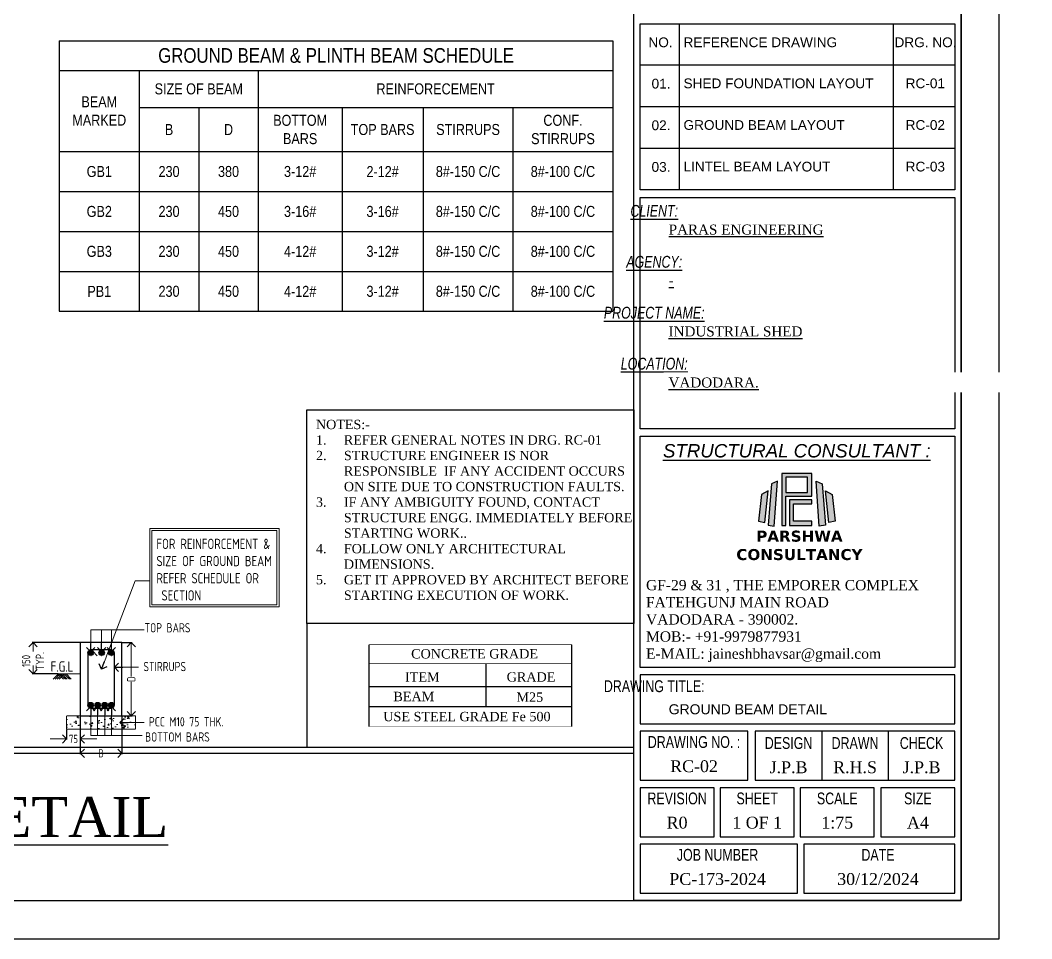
# Model space of a CAD drawing. Header units: millimetres. Extents: x 3470347 to 5996549, y -3470518 to 17149644.
# Drawn here: x 4754315 to 4809460, y 6774353 to 6824449 of the extents above; entities that cross this region are included whole.
import ezdxf

# ---------------------------------------------------------------- set-up
doc = ezdxf.new("R2010")
doc.units = ezdxf.units.MM
doc.header["$MEASUREMENT"] = 0
doc.header["$PDMODE"] = 35
doc.header["$PDSIZE"] = -5
doc.linetypes.add('HIDDEN', pattern=[0.375, 0.25, -0.125])
doc.layers.get('0').update_dxf_attribs({"linetype": 'CONTINUOUS', "lineweight": 25})
doc.layers.get('DEFPOINTS').update_dxf_attribs({"linetype": 'CONTINUOUS', "lineweight": 25})
for name, color, linetype in [('GB PB', 1, 'CONTINUOUS'), ('Grid', 44, 'CONTINUOUS'), ('see level', 2, 'CONTINUOUS'), ('STR TEX', 4, 'CONTINUOUS')]:
    doc.layers.add(name, color=color, linetype=linetype)
for name, color, linetype, lineweight in [('rDIMension', 1, 'CONTINUOUS', 18), ('rPCC DASH', 9, 'HIDDEN', 15), ('rRCC 1', 3, 'CONTINUOUS', 25), ('rREINF 1', 1, 'CONTINUOUS', 25), ('rREINF 2', 4, 'CONTINUOUS', 25), ('rTEXT 3', 255, 'CONTINUOUS', 20), ('SHEET', 7, 'CONTINUOUS', 15)]:
    doc.layers.add(name, color=color, linetype=linetype, lineweight=lineweight)
doc.styles.add('Aerial', font='times.ttf')
doc.styles.add('Arial', font='arial.ttf', dxfattribs={"height": 0.2})
doc.styles.add('ARIAL NARROW', font='ARIALN.TTF')
doc.styles.add('DIM', font='geniso.shx', dxfattribs={"width": 0.85})
doc.styles.add('JAINIL', font='times.ttf')
doc.styles.get("Standard").update_dxf_attribs({"font": ''})
doc.styles.add('TEXT3', font='geniso.shx')
doc.styles.add('TEXT3 0.75NA', font='geniso.shx', dxfattribs={"width": 0.75})
doc.styles.get('Standard').set_extended_font_data('AR CENA')
doc.dimstyles.new('ST-50', dxfattribs={"dimscale": 100, "dimtxt": 2.5, "dimasz": 2, "dimexe": 0.18, "dimexo": 0.0625, "dimgap": 0.2, "dimtad": 0, "dimdec": 0, "dimlfac": 0.5, "dimzin": 0, "dimdsep": 46, "dimtxsty": 'DIM', "dimblk": 'OPEN90', "dimcen": 0.09, "dimclrd": 256, "dimclrt": 7, "dimadec": 0, "dimazin": 0, "dimtfac": 1, "dimtdec": 0, "dimtofl": 0, "dimtmove": 0, "dimatfit": 3, "dimldrblk": 'OPEN90', "dimfxl": 1, "dimtolj": 1, "dimtzin": 0, "dimlwd": -1, "dimarcsym": 0})

# ---------------------------------------------------------------- blocks, each defined once
blk = doc.blocks.new('*T1283')
at = {"layer": 'see level', "color": 0, "linetype": 'ByBlock', "lineweight": -2}
for p, q in [((0, 0), (30190, 0)), ((0, 0), (0, -6046)), ((30190, 0), (30190, -14757)), ((0, -1615), (30190, -1615)), ((4367, -1615), (4367, -14757)), ((10850, -1615), (10850, -14757)), ((4367, -3643), (30190, -3643)), ((7609, -3643), (7609, -14757)), ((15418, -3643), (15418, -14757)), ((19842, -3643), (19842, -14757)), ((24736, -3643), (24736, -14757)), ((0, -6046), (30190, -6046)), ((0, -6046), (0, -14757)), ((0, -8224), (30190, -8224)), ((0, -10401), (30190, -10401)), ((0, -12579), (30190, -12579)), ((0, -14757), (30190, -14757))]:
    blk.add_line(p, q, dxfattribs=at)
at = {"layer": 'see level', "color": 0, "linetype": 'ByBlock', "attachment_point": 5, "style": 'ARIAL NARROW'}
for s, insert, char_height, width in [('GROUND BEAM & PLINTH BEAM SCHEDULE', (15095, -807), 800, 29762.28), ('SIZE OF BEAM', (7609, -2629), 600, 6055.86), ('REINFORECEMENT', (20520, -2629), 600, 18911.92), ('BEAM MARKED', (2184, -3830), 600, 3939.74), ('BOTTOM BARS', (13134, -4844), 600, 4140.67), ('CONF. STIRRUPS', (27463, -4844), 600, 5025.97), ('B', (5988, -4844), 600, 2814.24), ('D', (9230, -4844), 600, 2814.24), ('TOP BARS', (17630, -4844), 600, 3996.6), ('STIRRUPS', (22289, -4844), 600, 4466.52), ('GB1', (2184, -7135), 600, 3939.74), ('230', (5988, -7135), 600, 2814.24), ('380', (9230, -7135), 600, 2814.24), ('3-12#', (13134, -7135), 600, 4140.67), ('2-12#', (17630, -7135), 600, 3996.6), ('8#-150 C/C', (22289, -7135), 600, 4466.52), ('8#-100 C/C', (27463, -7135), 600, 5025.97), ('GB2', (2184, -9313), 600, 3939.74), ('230', (5988, -9313), 600, 2814.24), ('450', (9230, -9313), 600, 2814.24), ('3-16#', (13134, -9313), 600, 4140.67), ('3-16#', (17630, -9313), 600, 3996.6), ('8#-150 C/C', (22289, -9313), 600, 4466.52), ('8#-100 C/C', (27463, -9313), 600, 5025.97), ('GB3', (2184, -11490), 600, 3939.74), ('230', (5988, -11490), 600, 2814.24), ('450', (9230, -11490), 600, 2814.24), ('4-12#', (13134, -11490), 600, 4140.67), ('3-12#', (17630, -11490), 600, 3996.6), ('8#-150 C/C', (22289, -11490), 600, 4466.52), ('8#-100 C/C', (27463, -11490), 600, 5025.97), ('PB1', (2184, -13668), 600, 3939.74), ('230', (5988, -13668), 600, 2814.24), ('450', (9230, -13668), 600, 2814.24), ('4-12#', (13134, -13668), 600, 4140.67), ('3-12#', (17630, -13668), 600, 3996.6), ('8#-150 C/C', (22289, -13668), 600, 4466.52), ('8#-100 C/C', (27463, -13668), 600, 5025.97)]:
    blk.add_mtext(s, dxfattribs=dict(at, insert=insert, char_height=char_height, width=width))
blk = doc.blocks.new('Q')
at = {"linetype": 'Continuous', "ltscale": 0.5}
h = blk.add_hatch(color=152, dxfattribs=at)
h.dxf.hatch_style = 1
h.paths.add_polyline_path([(9.79, 19.18), (9.79, 9.76), (10.5, 9.76), (10.5, 15.05), (15.19, 15.05), (15.19, 19.18)])
h.paths.add_polyline_path([(10.5, 18.5), (10.5, 15.72), (14.45, 15.72), (14.45, 18.5)], flags=16)
h = blk.add_hatch(color=10, dxfattribs=at)
h.dxf.hatch_style = 1
h.paths.add_polyline_path([(7.87, 17.31), (7.27, 9.83), (8.41, 9.62), (8.96, 17.82)])
h.paths.add_polyline_path([(17.1, 17.31), (17.7, 9.83), (16.56, 9.62), (16.01, 17.82)])
h = blk.add_hatch(color=152, dxfattribs=at)
h.dxf.hatch_style = 1
h.paths.add_polyline_path([(6.07, 15.37), (5.53, 10.52), (6.67, 10.29), (7.27, 16.02)])
h.paths.add_polyline_path([(18.9, 15.37), (19.44, 10.52), (18.3, 10.29), (17.7, 16.02)])
h = blk.add_hatch(color=152, dxfattribs=at)
h.dxf.hatch_style = 1
h.paths.add_polyline_path([(11.15, 14.43), (11.15, 9.76), (15.19, 9.76), (15.19, 10.52), (11.87, 10.52), (11.87, 13.69), (15.19, 13.69), (15.19, 14.43)])
at = {"color": 152, "linetype": 'Continuous'}
for points in [[(9.79, 19.18), (9.79, 9.76), (10.5, 9.76), (10.5, 15.05), (15.19, 15.05), (15.19, 19.18), (9.79, 19.18)], [(10.5, 18.5), (10.5, 15.72), (14.45, 15.72), (14.45, 18.5), (10.5, 18.5)], [(6.07, 15.37), (5.53, 10.52), (6.67, 10.29), (7.27, 16.02), (6.07, 15.37)], [(18.9, 15.37), (19.44, 10.52), (18.3, 10.29), (17.7, 16.02), (18.9, 15.37)], [(11.15, 14.43), (11.15, 9.76), (15.19, 9.76), (15.19, 10.52), (11.87, 10.52), (11.87, 13.69), (15.19, 13.69), (15.19, 14.43), (11.15, 14.43)]]:
    blk.add_lwpolyline(points, dxfattribs=at)
at = {"color": 10, "linetype": 'Continuous'}
for points in [[(7.87, 17.31), (7.27, 9.83), (8.41, 9.62), (8.96, 17.82), (7.87, 17.31)], [(17.1, 17.31), (17.7, 9.83), (16.56, 9.62), (16.01, 17.82), (17.1, 17.31)]]:
    blk.add_lwpolyline(points, dxfattribs=at)
at = {"linetype": 'Continuous', "insert": (1.32, 8.82), "char_height": 2, "attachment_point": 1}
blk.add_mtext_dynamic_manual_height_columns('\\pxqc;{\\fVerdana|b1|i0|c0|p34;\\C152;PARSHWA\\PCONSULTANCY }', width=23.282, gutter_width=1, heights=[6.3], dxfattribs=at)
blk = doc.blocks.new('_Open90')
at = {"color": 0, "linetype": 'ByBlock', "lineweight": -2}
for p, q in [((0, 0), (-1, 0)), ((-0.5, 0.5), (0, 0)), ((0, 0), (-0.5, -0.5))]:
    blk.add_line(p, q, dxfattribs=at)
blk = doc.blocks.new('*D68')
at = {"layer": 'DEFPOINTS', "color": 0}
for p in [(-64250, -1385883), (-63240, -1385883), (-63240, -1386796)]:
    blk.add_point(p, dxfattribs=at)
at = {"layer": 'rDIMension', "color": 0, "linetype": 'ByBlock', "lineweight": -2}
for p, q in [((-64250, -1385889), (-64250, -1386814)), ((-63240, -1385889), (-63240, -1386814))]:
    blk.add_line(p, q, dxfattribs=at)
at = {"layer": 'rDIMension', "linetype": 'ByBlock'}
for p, q in [((-64050, -1386796), (-63808, -1386796)), ((-63440, -1386796), (-63683, -1386796))]:
    blk.add_line(p, q, dxfattribs=at)
at = {"layer": 'rDIMension', "xscale": 200, "yscale": 200, "zscale": 200, "rotation": 180}
blk.add_blockref('_Open90', (-64250, -1386796), dxfattribs=at)
at = {"layer": 'rDIMension', "xscale": 200, "yscale": 200, "zscale": 200}
blk.add_blockref('_Open90', (-63240, -1386796), dxfattribs=at)
at = {"layer": 'rDIMension', "color": 7, "insert": (-63745, -1386796), "char_height": 200, "attachment_point": 5, "style": 'DIM'}
blk.add_mtext('\\A1;B', dxfattribs=at)
blk = doc.blocks.new('*D69')
at = {"layer": 'DEFPOINTS', "color": 0}
for p in [(-63240, -1384109), (-63013, -1384109), (-63240, -1385883)]:
    blk.add_point(p, dxfattribs=at)
at = {"layer": 'rDIMension', "color": 0, "linetype": 'ByBlock', "lineweight": -2}
for p, q in [((-63234, -1384109), (-62995, -1384109)), ((-63234, -1385883), (-62995, -1385883))]:
    blk.add_line(p, q, dxfattribs=at)
at = {"layer": 'rDIMension', "linetype": 'ByBlock'}
for p, q in [((-63013, -1384309), (-63013, -1384933)), ((-63013, -1385683), (-63013, -1385058))]:
    blk.add_line(p, q, dxfattribs=at)
at = {"layer": 'rDIMension', "xscale": 200, "yscale": 200, "zscale": 200}
for p, rotation in [((-63013, -1384109), 90), ((-63013, -1385883), 270)]:
    blk.add_blockref('_Open90', p, dxfattribs=dict(at, rotation=rotation))
at = {"layer": 'rDIMension', "color": 7, "insert": (-63013, -1384996), "char_height": 200, "attachment_point": 5, "rotation": 90, "style": 'DIM'}
blk.add_mtext('\\A1;D', dxfattribs=at)
blk = doc.blocks.new('*D70')
at = {"layer": 'DEFPOINTS', "color": 0}
for p in [(-65396, -1384109), (-64250, -1384109), (-64782, -1384866)]:
    blk.add_point(p, dxfattribs=at)
at = {"layer": 'rDIMension', "color": 0, "linetype": 'ByBlock', "lineweight": -2}
for p, q in [((-64256, -1384109), (-65414, -1384109)), ((-64788, -1384866), (-65414, -1384866))]:
    blk.add_line(p, q, dxfattribs=at)
at = {"layer": 'rDIMension', "linetype": 'ByBlock'}
for p, q in [((-65396, -1384309), (-65396, -1384323)), ((-65396, -1384666), (-65396, -1384788))]:
    blk.add_line(p, q, dxfattribs=at)
at = {"layer": 'rDIMension', "xscale": 200, "yscale": 200, "zscale": 200}
for p, rotation in [((-65396, -1384109), 90), ((-65396, -1384866), 270)]:
    blk.add_blockref('_Open90', p, dxfattribs=dict(at, rotation=rotation))
at = {"layer": 'rDIMension', "color": 7, "insert": (-65396, -1384555), "char_height": 200, "attachment_point": 5, "rotation": 90, "style": 'DIM'}
blk.add_mtext('\\A1;150 \\PTYP.', dxfattribs=at)
blk = doc.blocks.new('*D71')
at = {"layer": 'DEFPOINTS', "color": 0}
for p in [(-64580, -1386213), (-64250, -1386213), (-64250, -1386446)]:
    blk.add_point(p, dxfattribs=at)
at = {"layer": 'rDIMension', "color": 0, "linetype": 'ByBlock', "lineweight": -2}
for p, q in [((-64580, -1386219), (-64580, -1386464)), ((-64250, -1386219), (-64250, -1386464))]:
    blk.add_line(p, q, dxfattribs=at)
at = {"layer": 'rDIMension', "linetype": 'ByBlock'}
for p, q in [((-64780, -1386446), (-64980, -1386446)), ((-64050, -1386446), (-63850, -1386446))]:
    blk.add_line(p, q, dxfattribs=at)
at = {"layer": 'rDIMension', "xscale": 200, "yscale": 200, "zscale": 200}
blk.add_blockref('_Open90', (-64580, -1386446), dxfattribs=at)
at = {"layer": 'rDIMension', "xscale": 200, "yscale": 200, "zscale": 200, "rotation": 180}
blk.add_blockref('_Open90', (-64250, -1386446), dxfattribs=at)
at = {"layer": 'rDIMension', "color": 7, "insert": (-64415, -1386446), "char_height": 200, "attachment_point": 5, "style": 'DIM'}
blk.add_mtext('\\A1;75', dxfattribs=at)
blk = doc.blocks.new('DFS')
at = {"layer": 'rPCC DASH'}
h = blk.add_hatch(dxfattribs=at)
h.set_pattern_fill('AR-CONC', color=256, scale=55)
h.set_pattern_definition([(50, (-301337.6, -1438444.7), (394.4931, -34.51367), [41.25, -453.75]), (355, (-301337.6, -1438444.7), (-76.3132, 413.7057), [33, -363]), (100.45144, (-301304.7, -1438447.6), (318.17987, 379.192), [35.0571, -385.62816]), (46.1842, (-301337.6, -1438334.7), (586.9827, -91.0356), [61.875, -680.625]), (96.63564, (-301288.7, -1438342.3), (514.0641, 535.7652), [52.5857, -578.4426]), (351.18416, (-301337.6, -1438334.7), (514.064, 535.7652), [49.5, -544.5]), (21, (-301282.6, -1438362.2), (328.2989, -221.4404), [41.25, -453.75]), (326, (-301282.6, -1438362.2), (133.8234, 398.8325), [33, -363]), (71.45144, (-301255.23, -1438380.66), (462.1223, 177.39213), [35.0571, -385.62816]), (37.5, (-301337.59, -1438444.71), (6.68792, 183.09162), [0, -358.6, 0, -368.5, 0, -364.375]), (7.5, (-301337.6, -1438444.71), (144.68825, 216.92644), [0, -210.1, 0, -350.35, 0, -138.875]), (327.5, (-301460.24, -1438444.71), (293.60234, -12.40518), [0, -137.5, 0, -429, 0, -569.25]), (317.5, (-301515.24, -1438444.7), (320.7524, 55.05774), [0, -178.75, 0, -284.9, 0, -404.25])])
h.paths.add_polyline_path([(-62910.1, -1385882.7), (-64580.1, -1385882.7), (-64580.1, -1386212.7), (-62910.1, -1386212.7)])
at = {"layer": 'rREINF 2'}
h = blk.add_hatch(color=256, dxfattribs=at)
h.dxf.hatch_style = 1
h.paths.add_polyline_path([(-63931.5, -1384357.6, 1), (-64063.5, -1384357.6, 1)])
h = blk.add_hatch(color=256, dxfattribs=at)
h.dxf.hatch_style = 1
h.paths.add_polyline_path([(-63665.1, -1384357.6, 1), (-63797.1, -1384357.6, 1)])
h = blk.add_hatch(color=256, dxfattribs=at)
h.dxf.hatch_style = 1
h.paths.add_polyline_path([(-63428.7, -1384357.6, 1), (-63560.7, -1384357.6, 1)])
h = blk.add_hatch(color=256, dxfattribs=at)
h.dxf.hatch_style = 1
h.paths.add_polyline_path([(-63931.5, -1385627.3, 1), (-64063.5, -1385627.3, 1)])
h = blk.add_hatch(color=256, dxfattribs=at)
h.dxf.hatch_style = 1
h.paths.add_polyline_path([(-63762.9, -1385627.3, 1), (-63894.9, -1385627.3, 1)])
h = blk.add_hatch(color=256, dxfattribs=at)
h.dxf.hatch_style = 1
h.paths.add_polyline_path([(-63591.3, -1385627.3, 1), (-63723.3, -1385627.3, 1)])
h = blk.add_hatch(color=256, dxfattribs=at)
h.dxf.hatch_style = 1
h.paths.add_polyline_path([(-63428.7, -1385627.3, 1), (-63560.7, -1385627.3, 1)])
at = {"layer": 'rDIMension'}
blk.add_line((-64250.1, -1384865.8), (-65018.9, -1384865.8), dxfattribs=at)
for points in [[(-62566.8, -1381338.3), (-59430.3, -1381338.3), (-59430.3, -1383244.6), (-62566.8, -1383244.6)], [(-62516.8, -1381388.3), (-59480.3, -1381388.3), (-59480.3, -1383194.6), (-62516.8, -1383194.6)]]:
    blk.add_lwpolyline(points, close=True, dxfattribs=at)
at = {"layer": 'rPCC DASH'}
blk.add_lwpolyline([(-64580.1, -1385882.7), (-62910.1, -1385882.7), (-62910.1, -1386212.7), (-64580.1, -1386212.7)], close=True, dxfattribs=at)
at = {"layer": 'rRCC 1'}
blk.add_lwpolyline([(-64250.1, -1385882.7), (-63240.1, -1385882.7), (-63240.1, -1384108.7), (-64250.1, -1384108.7)], close=True, dxfattribs=at)
at = {"layer": 'rREINF 1'}
for p, q in [((-64049.5, -1384398.2), (-63942.8, -1384358)), ((-63945.4, -1384317), (-63838.7, -1384429.2))]:
    blk.add_line(p, q, dxfattribs=at)
blk.add_lwpolyline([(-63980.1, -1385702.7), (-63510.1, -1385702.7, 0.4142136), (-63420.1, -1385612.7), (-63420.1, -1384378.7, 0.4142136), (-63510.1, -1384288.7), (-63980.1, -1384288.7, 0.4142136), (-64070.1, -1384378.7), (-64070.1, -1385612.7, 0.4142136)], format="xyb", close=True, dxfattribs=at)
at = {"layer": 'rREINF 2'}
for centre in [(-63997.5, -1384357.6), (-63731.1, -1384357.6), (-63494.7, -1384357.6), (-63997.5, -1385627.3), (-63828.9, -1385627.3), (-63657.3, -1385627.3), (-63494.7, -1385627.3)]:
    blk.add_circle(centre, 66, dxfattribs=at)
at = {"layer": 'rTEXT 3'}
blk.add_line((-64780.2, -1384865.8), (-64656.3, -1385000.7), dxfattribs=at)
for points in [[(-64466.7, -1385000.7), (-64590.5, -1384865.8), (-64780.2, -1384865.8), (-64904, -1385000.7)], [(-64610.5, -1385000.7), (-64734.3, -1384865.8), (-64858.2, -1385000.7)], [(-64564.6, -1385000.7), (-64688.5, -1384865.8), (-64812.3, -1385000.7)], [(-64512.5, -1385000.7), (-64636.4, -1384865.8), (-64760.2, -1385000.7)]]:
    blk.add_lwpolyline(points, dxfattribs=at)
at = {"layer": 'rDIMension', "insert": (-62402.9, -1381589.3), "char_height": 250, "attachment_point": 1, "style": 'DIM'}
blk.add_mtext('\\A1;FOR REINFORCEMENT & \\PSIZE OF GROUND BEAM \\PREFER SCHEDULE OR\\P SECTION', dxfattribs=at)
at = {"layer": 'rDIMension', "color": 7, "attachment_point": 1, "style": 'DIM'}
for s, insert, char_height in [('\\A1;TOP BARS', (-62691.2, -1383637.8), 225), ('\\A1;F.G.L', (-64968.2, -1384565.3), 250), ('\\A1;STIRRUPS', (-62719.7, -1384578.3), 225), ('\\A1;PCC M10 75 THK.', (-62585.5, -1385917.8), 225), ('\\A1;BOTTOM BARS', (-62677.6, -1386285.9), 225)]:
    blk.add_mtext(s, dxfattribs=dict(at, insert=insert, char_height=char_height))
at = {"layer": 'rDIMension', "color": 4, "linetype": 'ByBlock'}
dim = blk.add_linear_dim(base=(-65396.5, -1384108.7), p1=(-64781.9, -1384865.8), p2=(-64250.1, -1384108.7), angle=90, text='150 \\PTYP.', dimstyle='ST-50', override={"dimtxt": 2, "dimtmove": 1}, dxfattribs=at)
dim.commit()
dim.dimension.update_dxf_attribs({"geometry": '*D70', "text_midpoint": (-65396.5, -1384555.4), "dimtype": 160})
dim = blk.add_linear_dim(base=(-63013.4, -1384108.7), p1=(-63240.1, -1385882.7), p2=(-63240.1, -1384108.7), angle=90, text='D', dimstyle='ST-50', override={"dimtxt": 2, "dimtmove": 1}, dxfattribs=at)
dim.commit()
dim.dimension.update_dxf_attribs({"geometry": '*D69', "text_midpoint": (-63013.4, -1384995.7)})
for base, p1, p2, text, picture, middle in [((-63240.1, -1386795.7), (-64250.1, -1385882.7), (-63240.1, -1385882.7), 'B', '*D68', (-63745.1, -1386795.7)), ((-64250.1, -1386446.2), (-64580.1, -1386212.7), (-64250.1, -1386212.7), '75', '*D71', (-64415.1, -1386446.2))]:
    dim = blk.add_linear_dim(base=base, p1=p1, p2=p2, text=text, dimstyle='ST-50', override={"dimtxt": 2, "dimtmove": 1}, dxfattribs=at)
    dim.commit()
    dim.dimension.update_dxf_attribs({"geometry": picture, "text_midpoint": middle})
at = {"layer": 'rDIMension'}
for points in [[(-63734.9, -1384757.6), (-62917.5, -1382608.7), (-62566.8, -1382608.7)], [(-63731.1, -1384328.7), (-63731.1, -1383800.6), (-62704, -1383800.6)], [(-63494.7, -1384328.7), (-63494.7, -1383800.6), (-62704, -1383800.6)], [(-63421.1, -1384707.8), (-62834.4, -1384707.8)], [(-63997.5, -1385662.8), (-63997.5, -1386365.4), (-62749.1, -1386365.4)], [(-63828.9, -1385662.8), (-63828.9, -1386365.4), (-63083.3, -1386365.4)], [(-63657.3, -1385662.8), (-63657.3, -1386365.4), (-62911.7, -1386365.4)], [(-63494.7, -1385662.8), (-63494.7, -1386365.4), (-62749.1, -1386365.4)], [(-63286.9, -1386047.3), (-62700.2, -1386047.3)]]:
    blk.add_leader(points, dimstyle='ST-50', dxfattribs=at)
at = {"layer": 'rDIMension', "annotation_type": 0, "has_hookline": 1, "hookline_direction": 0}
blk.add_leader([(-63997.5, -1384328.7), (-63997.5, -1383800.6), (-62704, -1383800.6)], dimstyle='ST-50', dxfattribs=at)

msp = doc.modelspace()

# ---------------------------------------------------------------- linework, layer by layer
at = {"lineweight": 25}
for p, q in [((4790243.46, 6824246.38, 0), (4790243.46, 6815195.18, 0)), ((4801904.21, 6824246.38, 0), (4801904.21, 6815195.18, 0)), ((4788111.59, 6822008.89, 0), (4805263.86, 6822008.89, 0)), ((4788111.59, 6819737.66, 0), (4805263.86, 6819737.66, 0)), ((4788111.59, 6817466.42, 0), (4805263.86, 6817466.42, 0)), ((4798013.55, 6785666.78, 0), (4798013.55, 6782995.4, 0)), ((4801638.7, 6785666.78, 0), (4801638.7, 6782995.4, 0)), ((4700205.9, 6784805.97, 0), (4787773.44, 6784805.97, 0)), ((4700205.9, 6784482.65, 0), (4787773.44, 6784482.65, 0))]:
    msp.add_line(p, q, dxfattribs=at)
at = {"lineweight": 25, "elevation": 0}
for points in [[(4787773.44, 6829566.11), (4805602.01, 6829566.11), (4805602.01, 6776436.09), (4787773.44, 6776436.09)], [(4788111.59, 6824246.38), (4805263.86, 6824246.38), (4805263.86, 6815195.18), (4788111.59, 6815195.18)], [(4805263.86, 6802172.19), (4788111.59, 6802172.19), (4788111.59, 6814789.67), (4805263.86, 6814789.67)], [(4787773.44, 6791546.92), (4769944.87, 6791546.92), (4769944.87, 6803194.77), (4787773.44, 6803194.77)], [(4805263.86, 6789149.19), (4788111.59, 6789149.19), (4788111.59, 6801766.68), (4805263.86, 6801766.68)], [(4788111.59, 6786072.29), (4805263.86, 6786072.29), (4805263.86, 6788743.68), (4788111.59, 6788743.68)], [(4788111.59, 6782995.4), (4793982.89, 6782995.4), (4793982.89, 6785666.78), (4788111.59, 6785666.78)], [(4794388.4, 6782995.4), (4805263.86, 6782995.4), (4805263.86, 6785666.78), (4794388.4, 6785666.78)], [(4788111.59, 6779918.5), (4792138.77, 6779918.5), (4792138.77, 6782589.89), (4788111.59, 6782589.89)], [(4792476.92, 6779918.5), (4796504.1, 6779918.5), (4796504.1, 6782589.89), (4792476.92, 6782589.89)], [(4796842.25, 6779918.5), (4800869.42, 6779918.5), (4800869.42, 6782589.89), (4796842.25, 6782589.89)], [(4801236.68, 6779918.5), (4805263.86, 6779918.5), (4805263.86, 6782589.89), (4801236.68, 6782589.89)], [(4788111.59, 6776841.6), (4796687.73, 6776841.6), (4796687.73, 6779512.99), (4788111.59, 6779512.99)], [(4797025.88, 6776841.6), (4805263.86, 6776841.6), (4805263.86, 6779512.99), (4797025.88, 6779512.99)]]:
    msp.add_lwpolyline(points, close=True, dxfattribs=at)
at = {"layer": 'Grid', "color": 8, "linetype": 'Continuous', "lineweight": 25}
for p, q in [((4773328.72, 6788114.86, 0), (4784389.65, 6788114.93, 0)), ((4773328.71, 6787021.33, 0), (4784389.88, 6787021.4, 0)), ((4773328.72, 6787021.33, 0), (4784389.65, 6787021.4, 0)), ((4773328.72, 6787021.33, 0), (4784389.66, 6787021.4, 0))]:
    msp.add_line(p, q, dxfattribs=at)
at = {"layer": 'Grid', "color": 7, "linetype": 'Continuous', "lineweight": 25, "elevation": 0}
for points in [[(4773328.41, 6790387.39, 31.49, 31.49, 0), (4784389.9, 6790387.39, 0, 0, 0)], [(4773328.7, 6785927.8, 31.49, 31.49, 0), (4784389.88, 6785927.87, 0, 0, 0)]]:
    msp.add_lwpolyline(points, format="xyseb", dxfattribs=at)

# ---------------------------------------------------------------- block references
msp.add_blockref('*T1283', (4756439.62, 6823329.73, 0))
at = {"lineweight": 25, "xscale": 300.6790391005084, "yscale": 300.6790391005084, "zscale": 300.6790391005084}
msp.add_blockref('Q', (4792895.89, 6793959.48, 0), dxfattribs=at)

# ---------------------------------------------------------------- texts
at = {"lineweight": 25, "attachment_point": 2}
for s, insert, char_height, style in [('\\pxql;{\\farial|b0|i1|c0|p0;\\L\\C1;CLIENT:}', (4788878.08, 6814374.41, 0), 646.1768, 'TEXT3 0.75NA'), ('\\pxql;{\\farial|b0|i1|c0|p0;\\L\\C1;AGENCY:}', (4788878.08, 6811597.22, 0), 646.1768, 'TEXT3 0.75NA'), ('\\pxql;{\\farial|b0|i1|c0|p0;\\L\\C1;PROJECT NAME:}', (4788878.08, 6808820.03, 0), 646.1768, 'TEXT3 0.75NA'), ('\\pxql;{\\farial|b0|i1|c0|p0;\\L\\C1;LOCATION:}', (4788878.08, 6806042.84, 0), 646.1768, 'TEXT3 0.75NA'), ('\\pxqc;{\\farial|b0|i1|c0|p0;\\L\\W1;\\C1;STRUCTURAL CONSULTANT : }', (4796649.96, 6801332.44, 0), 728.7418, 'TEXT3 0.75NA'), ('\\pxql;{\\farial|b0|i0|c0|p0;\\C1;DRAWING TITLE:}', (4788878.08, 6788451.33, 0), 646.1768, 'TEXT3 0.75NA'), ('\\pxqc;{\\farial|b0|i0|c0|p0;\\C1;DRAWING NO. :}', (4791047.24, 6785407.28, 0), 646.1768, 'TEXT3 0.75NA'), ('\\pxqc;{\\farial|b0|i0|c0|p0;\\C1;DESIGN}', (4796200.97, 6785351.26, 0), 646.1768, 'TEXT3 0.75NA'), ('\\pxqc;{\\farial|b0|i0|c0|p0;\\C1;DRAWN}', (4799826.13, 6785351.26, 0), 646.1768, 'TEXT3 0.75NA'), ('\\pxqc;{\\farial|b0|i0|c0|p0;\\C1;CHECK}', (4803451.28, 6785351.26, 0), 646.1768, 'TEXT3 0.75NA'), ('\\pxqc;{\\C22;RC-02}', (4791047.24, 6784087.16, 0), 646.1768, 'JAINIL'), ('\\pxqc;{\\C22;J.P.B}', (4796200.97, 6784031.14, 0), 646.1768, 'JAINIL'), ('\\pxqc;{\\C22;R.H.S', (4799826.13, 6784031.14, 0), 646.1768, 'JAINIL'), ('\\pxqc;{\\C22;J.P.B}', (4803451.28, 6784031.14, 0), 646.1768, 'JAINIL'), ('\\pxqc;{\\farial|b0|i0|c0|p0;\\C1;REVISION}', (4790125.18, 6782330.39, 0), 646.1768, 'TEXT3 0.75NA'), ('\\pxqc;{\\farial|b0|i0|c0|p0;\\C1;SHEET}', (4794490.51, 6782330.39, 0), 646.1768, 'TEXT3 0.75NA'), ('\\pxqc;{\\farial|b0|i0|c0|p0;\\C1;SCALE}', (4798855.84, 6782330.39, 0), 646.1768, 'TEXT3 0.75NA'), ('\\pxqc;{\\farial|b0|i0|c0|p0;\\C1;SIZE}', (4803250.27, 6782330.39, 0), 646.1768, 'TEXT3 0.75NA'), ('\\pxqc;{\\C22;R0}', (4790125.18, 6781010.26, 0), 646.1768, 'JAINIL'), ('\\pxqc;{\\C22;1 OF 1}', (4794490.51, 6781010.26, 0), 646.1768, 'JAINIL'), ('\\pxqc;{\\C22;1:75}', (4798855.84, 6781010.26, 0), 646.1768, 'JAINIL'), ('\\pxqc;{\\C22;A4}', (4803250.27, 6781010.26, 0), 646.1768, 'JAINIL'), ('\\pxqc;{\\farial|b0|i0|c0|p0;\\C1;JOB NUMBER}', (4792331.15, 6779253.49, 0), 646.1768, 'TEXT3 0.75NA'), ('\\pxqc;{\\farial|b0|i0|c0|p0;\\C1;DATE}', (4801076.36, 6779253.49, 0), 646.1768, 'TEXT3 0.75NA'), ('\\pxqc;{\\C22;PC-173-2024}', (4792331.15, 6777933.36, 0), 646.1768, 'JAINIL'), ('\\pxqc;{\\fTimes New Roman|b0|i0|c0|p18;\\C22;30/12/2024}', (4801076.36, 6777933.36, 0), 646.1768, 'JAINIL')]:
    msp.add_mtext(s, dxfattribs=dict(at, insert=insert, char_height=char_height, style=style))
at = {"lineweight": 25, "attachment_point": 1, "style": 'TEXT3'}
for s, insert, char_height, width in [('{\\ftimes new roman|b0|i0|c0|p0;\\LPARAS ENGINEERING }', (4789665.69, 6813304.39, 0), 545.3389, 149020.413), ('{\\ftimes new roman|b0|i0|c0|p0;\\L-}', (4789665.69, 6810527.2, 0), 545.3389, 149020.413), ('{\\ftimes new roman|b0|i0|c0|p0;\\LINDUSTRIAL SHED}', (4789658.29, 6807749.66, 0), 545.3389, 149020.413), ('{\\ftimes new roman|b0|i0|c0|p0;GF-29 & 31 , THE EMPORER COMPLEX\\PFATEHGUNJ MAIN ROAD\\PVADODARA - 390002.\\PMOB:- +91-9979877931\\PE-MAIL: jaineshbhavsar@gmail.com}', (4788429.76, 6793920.1, 0), 560.2777, 153102.626), ('\\pxql;{\\farial|b0|i0|c0|p0;\\C22;GROUND BEAM DETAIL}', (4789665.69, 6787142.33, 0), 545.3389, 149020.413)]:
    msp.add_mtext(s, dxfattribs=dict(at, insert=insert, char_height=char_height, width=width))
at = {"lineweight": 25, "insert": (4676354.02, 6789582.23, 0), "char_height": 396.9699, "width": 108476.8014, "attachment_point": 1, "style": 'TEXT3', "bg_fill": 2}
msp.add_mtext('{\\ftimes new roman|b0|i0|c0|p0;\\LVADODARA}', dxfattribs=at)
at = {"color": 7, "lineweight": 25, "insert": (4743898.46, 6780976.84, 0), "char_height": 2171.0445, "width": 89381.2081, "attachment_point": 5, "style": 'Arial'}
msp.add_mtext('{\\ftimes new roman|b0|i0|c0|p0;\\LGROUND BEAM DETAIL}', dxfattribs=at)
at = {"layer": 'Grid', "color": 7, "linetype": 'Continuous', "lineweight": 25, "style": 'JAINIL'}
for s, p in [('BEAM', (4774659.62, 6787311.07, 0)), ('M25', (4781367.95, 6787276.26, 0))]:
    msp.add_text(s, height=510.315, dxfattribs=at).set_placement(p)
at = {"layer": 'Grid', "color": 4, "linetype": 'Continuous', "lineweight": 25, "style": 'JAINIL'}
msp.add_text('USE STEEL GRADE Fe 500', height=510.3145, dxfattribs=at).set_placement((4774108.23, 6786217.27, 0))
at = {"layer": 'Grid', "color": 7, "lineweight": 25, "insert": (4770436.53, 6802657.04, 0), "char_height": 507.79698, "attachment_point": 1, "style": 'Aerial'}
msp.add_mtext_dynamic_manual_height_columns('{\\C71;NOTES:-}\\P\\pxi-3,l3,t3;1.^IREFER GENERAL NOTES IN {\\C22;DRG. RC-01}\\P2.^ISTRUCTURE ENGINEER IS NOR RESPONSIBLE  IF ANY ACCIDENT OCCURS ON SITE DUE TO CONSTRUCTION FAULTS.\\P3.^IIF ANY AMBIGUITY FOUND, CONTACT STRUCTURE ENGG. IMMEDIATELY BEFORE STARTING WORK..\\P4.^IFOLLOW ONLY ARCHITECTURAL DIMENSIONS.\\P5.^IGET IT APPROVED BY ARCHITECT BEFORE STARTING EXECUTION OF WORK.', width=17292.9384, gutter_width=894.55, heights=[22532.9], dxfattribs=at)
at = {"layer": 'STR TEX', "color": 6, "lineweight": 25, "char_height": 531.7781, "attachment_point": 4, "style": 'JAINIL'}
for s, insert in [('\\pxql;{\\farial|b0|i0|c0|p0;\\C31;NO.}', (4788561.61, 6823241.24, 0)), ('\\pxql;{\\farial|b0|i0|c0|p0;\\C31;REFERENCE DRAWING}', (4790473.09, 6823241.24, 0)), ('\\pxql;{\\farial|b0|i0|c0|p0;\\C31;DRG. NO.}', (4801975.38, 6823241.24, 0)), ('\\pxql;{\\farial|b0|i0|c0|p0;\\C22;01.}', (4788732.74, 6820986.88, 0)), ('\\pxql;{\\farial|b0|i0|c0|p0;\\C22;SHED FOUNDATION LAYOUT}', (4790473.09, 6821003.76, 0)), ('\\pxql;{\\farial|b0|i0|c0|p0;\\C22;RC-01}', (4802583.9, 6821003.76, 0)), ('\\pxql;{\\farial|b0|i0|c0|p0;\\C22;02.}', (4788732.74, 6818715.64, 0)), ('\\pxql;{\\farial|b0|i0|c0|p0;\\C22;GROUND BEAM LAYOUT}', (4790473.09, 6818732.52, 0)), ('\\pxql;{\\farial|b0|i0|c0|p0;\\C22;RC-02}', (4802583.9, 6818732.52, 0)), ('\\pxql;{\\farial|b0|i0|c0|p0;\\C22;03.}', (4788732.74, 6816444.41, 0)), ('\\pxql;{\\farial|b0|i0|c0|p0;\\C22;LINTEL BEAM LAYOUT}', (4790473.09, 6816461.28, 0)), ('\\pxql;{\\farial|b0|i0|c0|p0;\\C22;RC-03}', (4802583.9, 6816461.28, 0))]:
    msp.add_mtext(s, dxfattribs=dict(at, insert=insert))

# ---------------------------------------------------------------- next in the draw order: linework, layer by layer
at = {"color": 192, "lineweight": 25, "elevation": 0}
msp.add_lwpolyline([(4698118.85, 6774352.95), (4807689.06, 6774352.95), (4807689.06, 6851826.92), (4698118.85, 6851826.92)], close=True, dxfattribs=at)
at = {"lineweight": 25, "elevation": 0}
msp.add_lwpolyline([(4769944.87, 6784805.97), (4787773.44, 6784805.97), (4787773.44, 6791546.92), (4769944.87, 6791546.92)], close=True, dxfattribs=at)
at = {"layer": 'Grid', "color": 7, "linetype": 'Continuous', "lineweight": 25}
for p, q in [((4773328.72, 6785927.8, 0), (4773328.41, 6790387.39, 0)), ((4784389.88, 6785927.87, 0), (4784389.9, 6790387.39, 0)), ((4779715.31, 6787021.37, 0), (4779715.33, 6789359.85, 0))]:
    msp.add_line(p, q, dxfattribs=at)
at = {"layer": 'Grid', "color": 7, "linetype": 'Continuous', "lineweight": 25, "elevation": 0}
msp.add_lwpolyline([(4773328.41, 6789359.79, 31.49, 31.49, 0), (4784389.9, 6789359.79, 0, 0, 0)], format="xyseb", dxfattribs=at)
at = {"layer": 'SHEET', "color": 220, "lineweight": 25, "elevation": 0}
msp.add_lwpolyline([(4700205.9, 6776436.09), (4805602.01, 6776436.09), (4805602.01, 6849743.78), (4700205.9, 6849743.78)], close=True, dxfattribs=at)

# ---------------------------------------------------------------- next in the draw order: block references
at = {"layer": 'GB PB', "linetype": 'ByBlock', "xscale": 2.248061096757659, "yscale": 2.248061096757659, "zscale": 2.248061096757659}
msp.add_blockref('DFS', (4902025.44, 9902068.86, 0), dxfattribs=at)

# ---------------------------------------------------------------- next in the draw order: texts
at = {"layer": 'Grid', "color": 4, "linetype": 'Continuous', "lineweight": 25, "style": 'JAINIL'}
for s, height, p in [('CONCRETE GRADE', 510.3145, (4775625.41, 6789640.73, 0)), ('ITEM', 510.315, (4775292.11, 6788377.58, 0)), ('GRADE', 510.315, (4780833.42, 6788377.58, 0))]:
    msp.add_text(s, height=height, dxfattribs=at).set_placement(p)

# ---------------------------------------------------------------- next in the draw order: texts
at = {"lineweight": 25, "insert": (4789657.5, 6804964.64, 0), "char_height": 545.3389, "width": 149020.413, "attachment_point": 1, "style": 'TEXT3', "bg_fill": 2}
msp.add_mtext('{\\ftimes new roman|b0|i0|c0|p0;\\LVADODARA.}', dxfattribs=at)

doc.saveas('drawing.dxf')
